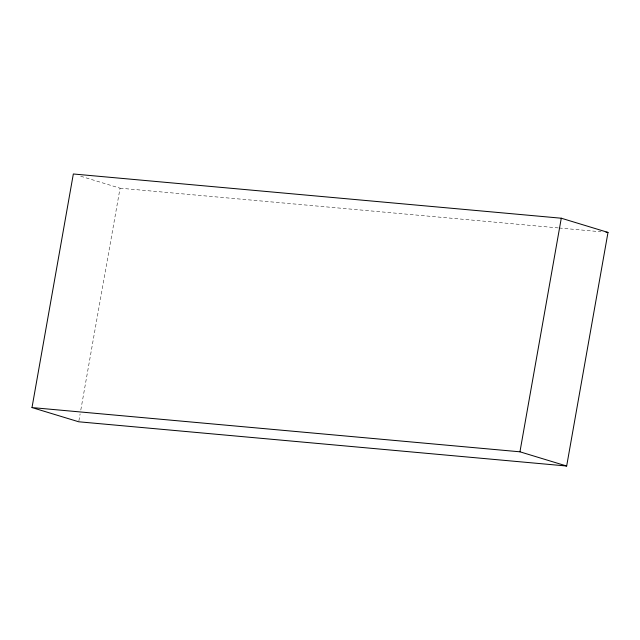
<?xml version="1.0" encoding="UTF-8"?>
<svg xmlns="http://www.w3.org/2000/svg" width="640" height="640" viewBox="0 0 640 640"><rect width="100%" height="100%" fill="white"/><g stroke="black" fill="none" stroke-linecap="round" stroke-linejoin="round"><path stroke-width="0.48" stroke-dasharray="3.2 2.4" d="M78.896 420.808L80.112 413.936M80.808 410.008L120.056 188.192L80.008 176.016M120.056 188.192L558.208 227.912M559.208 228L601.032 231.792"/><path stroke-width="0.96" d="M32 407.576L73.336 173.984L561.28 218.216L608 232.424L566.664 466.016L78.72 421.784L32 407.576L519.944 451.808L566.664 466.016M519.944 451.808L561.28 218.216M606.008 232.24L608 232.424"/></g></svg>
